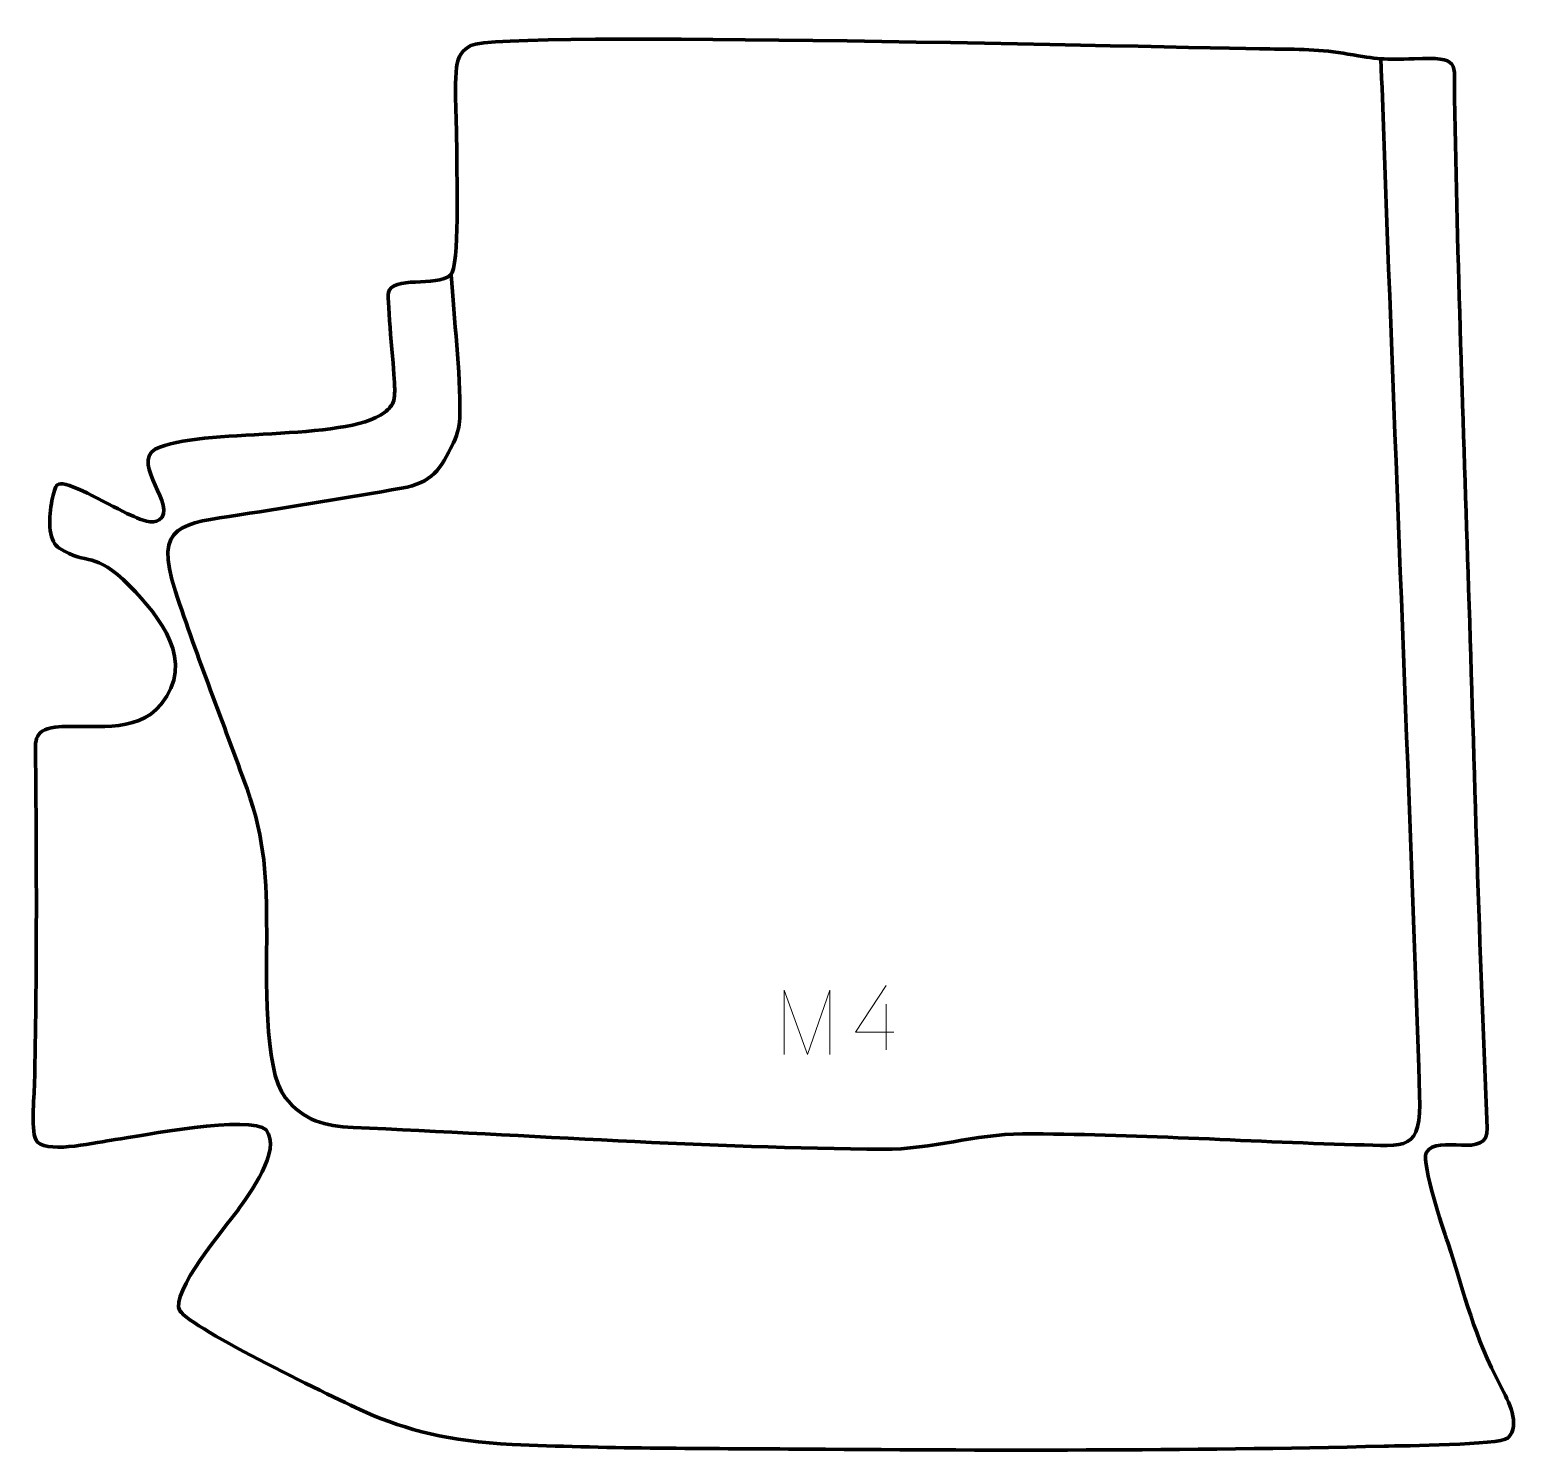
# Model space of a CAD drawing. Header units: millimetres. Extents: x -703 to -126, y 130 to 680.
import ezdxf

# ---------------------------------------------------------------- set-up
doc = ezdxf.new("R2010")
doc.units = ezdxf.units.MM
doc.header["$MEASUREMENT"] = 0
doc.layers.add('layer 2', color=7, linetype='Continuous')
doc.layers.add('layer 3', color=7, linetype='Continuous')

msp = doc.modelspace()

# ---------------------------------------------------------------- linework, layer by layer
at = {"layer": 'layer 2', "color": 142, "lineweight": 158}
msp.add_open_spline([(-180.1349, 669.2717), (-179.4011, 649.3172), (-178.6672, 629.3628), (-177.9334, 609.4083), (-177.9334, 609.4083), (-173.747, 495.6561), (-168.9799, 381.8976), (-165.1391, 268.138), (-165.1391, 268.138), (-164.3945, 246.0126), (-170.0581, 248.2204), (-190.2138, 248.7779), (-190.2138, 248.7779), (-233.0396, 249.9627), (-276.2897, 252.9923), (-319.0079, 252.9529), (-319.0079, 252.9529), (-337.4139, 252.9359), (-353.8345, 246.8806), (-372.9457, 247.0098), (-372.9457, 247.0098), (-440.2965, 247.4655), (-510.7058, 252.4943), (-578.2189, 255.4614), (-578.2189, 255.4614), (-589.2877, 255.9478), (-597.2954, 257.9575), (-604.5247, 267.0653), (-604.5247, 267.0653), (-613.1044, 277.8742), (-611.593, 315.2504), (-611.7127, 330.9234), (-611.7127, 330.9234), (-611.7784, 351.9543), (-612.1814, 366.2876), (-619.3141, 386.5293), (-619.3141, 386.5293), (-628.5597, 412.1502), (-638.4286, 437.062), (-647.0577, 463.0068), (-647.0577, 463.0068), (-655.7475, 489.3579), (-644.2255, 489.2529), (-622.2489, 492.6416), (-622.2489, 492.6416), (-601.2709, 495.8766), (-580.3687, 499.3287), (-559.4583, 502.9942), (-559.4583, 502.9942), (-547.6227, 505.0775), (-544.4716, 510.0441), (-539.4134, 520.4859), (-539.4134, 520.4859), (-537.4659, 524.506), (-536.8671, 527.9131), (-536.8329, 531.3387), (-536.8329, 531.3387), (-536.6675, 547.9334), (-539.2292, 568.6407), (-540.2046, 585.6491)], degree=3, knots=[0, 0, 0, 0, 0.0625, 0.0625, 0.0625, 0.0625, 0.125, 0.125, 0.125, 0.125, 0.1875, 0.1875, 0.1875, 0.1875, 0.25, 0.25, 0.25, 0.25, 0.3125, 0.3125, 0.3125, 0.3125, 0.375, 0.375, 0.375, 0.375, 0.4375, 0.4375, 0.4375, 0.4375, 0.5, 0.5, 0.5, 0.5, 0.5625, 0.5625, 0.5625, 0.5625, 0.625, 0.625, 0.625, 0.625, 0.6875, 0.6875, 0.6875, 0.6875, 0.75, 0.75, 0.75, 0.75, 0.8125, 0.8125, 0.8125, 0.8125, 0.875, 0.875, 0.875, 0.875, 1, 1, 1, 1], dxfattribs=at)
at = {"layer": 'layer 3', "color": 242, "lineweight": 158}
msp.add_open_spline([(-516.5836, 132.7346), (-481.4677, 131.1033), (-444.8491, 131.1684), (-409.657, 130.9215), (-409.657, 130.9215), (-333.0837, 130.3841), (-255.402, 130.1034), (-178.875, 132.0516), (-178.875, 132.0516), (-171.5606, 132.2218), (-134.5952, 132.3961), (-130.8997, 135.2287), (-130.8997, 135.2287), (-125.8182, 140.346), (-130.9007, 149.7051), (-133.6224, 154.9247), (-133.6224, 154.9247), (-144.4462, 175.6818), (-147.1887, 189.2682), (-154.2664, 210.8802), (-154.2664, 210.8802), (-156.1838, 216.7353), (-164.3044, 240.6676), (-162.6059, 245.6845), (-162.6059, 245.6845), (-158.3509, 253.4041), (-138.3974, 242.4992), (-138.9667, 255.2067), (-138.9667, 255.2067), (-142.0544, 324.6524), (-143.9577, 394.5956), (-146.1759, 464.0938), (-146.1759, 464.0938), (-148.1908, 527.2224), (-150.5956, 590.8971), (-151.6084, 654.0248), (-151.6084, 654.0248), (-151.8327, 667.9976), (-149.1022, 669.945), (-167.234, 669.2912), (-167.234, 669.2912), (-178.9648, 668.8681), (-181.4792, 669.071), (-192.9068, 671.0929), (-192.9068, 671.0929), (-203.0926, 672.895), (-212.9445, 672.9431), (-223.2278, 673.0592), (-223.2278, 673.0592), (-258.9862, 673.4876), (-520.7431, 680.4589), (-532.6449, 674.3709), (-532.6449, 674.3709), (-535.6351, 672.8414), (-537.845, 670.2718), (-538.2017, 665.944), (-538.2017, 665.944), (-539.0863, 655.2115), (-537.9829, 642.7057), (-538.0961, 631.5731), (-538.0961, 631.5731), (-538.0873, 624.7955), (-536.9178, 588.5615), (-540.4501, 585.5355), (-540.4501, 585.5355), (-545.9701, 580.8068), (-563.3382, 585.2743), (-564.5343, 578.7411), (-564.5343, 578.7411), (-565.1339, 575.4664), (-562.4469, 550.1104), (-562.2161, 544.0282), (-562.2161, 544.0282), (-562.1326, 541.8284), (-561.9975, 539.1402), (-562.4769, 536.9865), (-562.4769, 536.9865), (-563.0594, 535.153), (-564.3211, 533.608), (-566.0768, 532.3022), (-566.0768, 532.3022), (-581.5834, 520.7695), (-637.3331, 526.6209), (-654.8653, 518.091), (-654.8653, 518.091), (-664.2448, 512.2583), (-646.0093, 495.8855), (-653.3076, 490.7063), (-653.3076, 490.7063), (-656.0258, 488.7773), (-660.3896, 490.8534), (-663.0784, 491.9638), (-663.0784, 491.9638), (-669.4101, 494.5789), (-685.1162, 503.923), (-690.6252, 504.6423), (-690.6252, 504.6423), (-693.2349, 504.9831), (-693.4179, 503.6199), (-694.1278, 501.2072), (-694.1278, 501.2072), (-695.4822, 496.6044), (-696.9214, 487.1011), (-694.2713, 482.3018), (-694.2713, 482.3018), (-693.7217, 481.3061), (-693.0171, 480.4004), (-692.033, 479.7666), (-692.033, 479.7666), (-680.8047, 472.5357), (-678.6949, 479.297), (-664.8121, 465.1421), (-664.8121, 465.1421), (-652.8423, 452.9379), (-639.1486, 435.9245), (-652.6123, 419.2907), (-652.6123, 419.2907), (-662.2925, 407.3311), (-680.0372, 411.6851), (-693.6862, 410.4744), (-693.6862, 410.4744), (-702.5956, 409.0907), (-701.2545, 404.7473), (-701.1853, 396.6437), (-701.1853, 396.6437), (-700.8526, 355.4728), (-700.6887, 313.4365), (-701.6109, 272.2996), (-701.6109, 272.2996), (-701.7239, 267.2596), (-703.4468, 253.1001), (-700.498, 249.7176), (-700.498, 249.7176), (-695.1735, 245.3134), (-677.3398, 249.8648), (-670.3936, 250.7333), (-670.3936, 250.7333), (-660.8028, 252.1797), (-617.6378, 260.4723), (-611.8956, 254.4683), (-611.8956, 254.4683), (-605.8108, 246.6139), (-618.4131, 229.6365), (-623.0056, 223.1975), (-623.0056, 223.1975), (-627.5618, 217.1568), (-649.5384, 191.1564), (-645.303, 184.4413), (-645.303, 184.4413), (-640.9512, 177.5415), (-584.2558, 150.0682), (-573.0488, 145.0719), (-573.0488, 145.0719), (-557.6764, 138.3608), (-541.2758, 133.9091), (-516.5836, 132.7346)], degree=3, knots=[0, 0, 0, 0, 0.025, 0.025, 0.025, 0.025, 0.05, 0.05, 0.05, 0.05, 0.075, 0.075, 0.075, 0.075, 0.1, 0.1, 0.1, 0.1, 0.125, 0.125, 0.125, 0.125, 0.15, 0.15, 0.15, 0.15, 0.175, 0.175, 0.175, 0.175, 0.2, 0.2, 0.2, 0.2, 0.225, 0.225, 0.225, 0.225, 0.25, 0.25, 0.25, 0.25, 0.275, 0.275, 0.275, 0.275, 0.3, 0.3, 0.3, 0.3, 0.325, 0.325, 0.325, 0.325, 0.35, 0.35, 0.35, 0.35, 0.375, 0.375, 0.375, 0.375, 0.4, 0.4, 0.4, 0.4, 0.425, 0.425, 0.425, 0.425, 0.45, 0.45, 0.45, 0.45, 0.475, 0.475, 0.475, 0.475, 0.5, 0.5, 0.5, 0.5, 0.525, 0.525, 0.525, 0.525, 0.55, 0.55, 0.55, 0.55, 0.575, 0.575, 0.575, 0.575, 0.6, 0.6, 0.6, 0.6, 0.625, 0.625, 0.625, 0.625, 0.65, 0.65, 0.65, 0.65, 0.675, 0.675, 0.675, 0.675, 0.7, 0.7, 0.7, 0.7, 0.725, 0.725, 0.725, 0.725, 0.75, 0.75, 0.75, 0.75, 0.775, 0.775, 0.775, 0.775, 0.8, 0.8, 0.8, 0.8, 0.825, 0.825, 0.825, 0.825, 0.85, 0.85, 0.85, 0.85, 0.875, 0.875, 0.875, 0.875, 0.9, 0.9, 0.9, 0.9, 0.925, 0.925, 0.925, 0.925, 0.95, 0.95, 0.95, 0.95, 1, 1, 1, 1], dxfattribs=at)
at = {"layer": 'layer 3', "color": 250, "lineweight": 9}
for points, knots in [([(-411.2185, 283.6704), (-411.2185, 283.6704), (-411.2185, 308.6283), (-411.2185, 308.6283), (-411.2185, 308.6283), (-411.2185, 308.6283), (-402.2934, 283.6704), (-402.2934, 283.6704), (-402.2934, 283.6704), (-402.2934, 283.6704), (-393.5335, 308.6278), (-393.5335, 308.6278), (-393.5335, 308.6278), (-393.5335, 308.6278), (-393.5335, 283.6704), (-393.5335, 283.6704)], [0, 0, 0, 0, 0.2, 0.2, 0.2, 0.2, 0.4, 0.4, 0.4, 0.4, 0.6, 0.6, 0.6, 0.6, 1, 1, 1, 1]), ([(-368.7756, 292.4056), (-368.7756, 292.4056), (-383.5973, 292.4056), (-383.5973, 292.4056), (-383.5973, 292.4056), (-383.5973, 292.4056), (-371.7197, 310.4761), (-371.7197, 310.4761)], [0, 0, 0, 0, 0.33333333, 0.33333333, 0.33333333, 0.33333333, 1, 1, 1, 1])]:
    msp.add_open_spline(points, degree=3, knots=knots, dxfattribs=at)
msp.add_open_spline([(-371.7197, 303.1667), (-371.7197, 303.1667), (-371.7197, 285.502), (-371.7197, 285.502)], degree=3, dxfattribs=at)

doc.saveas('drawing.dxf')
